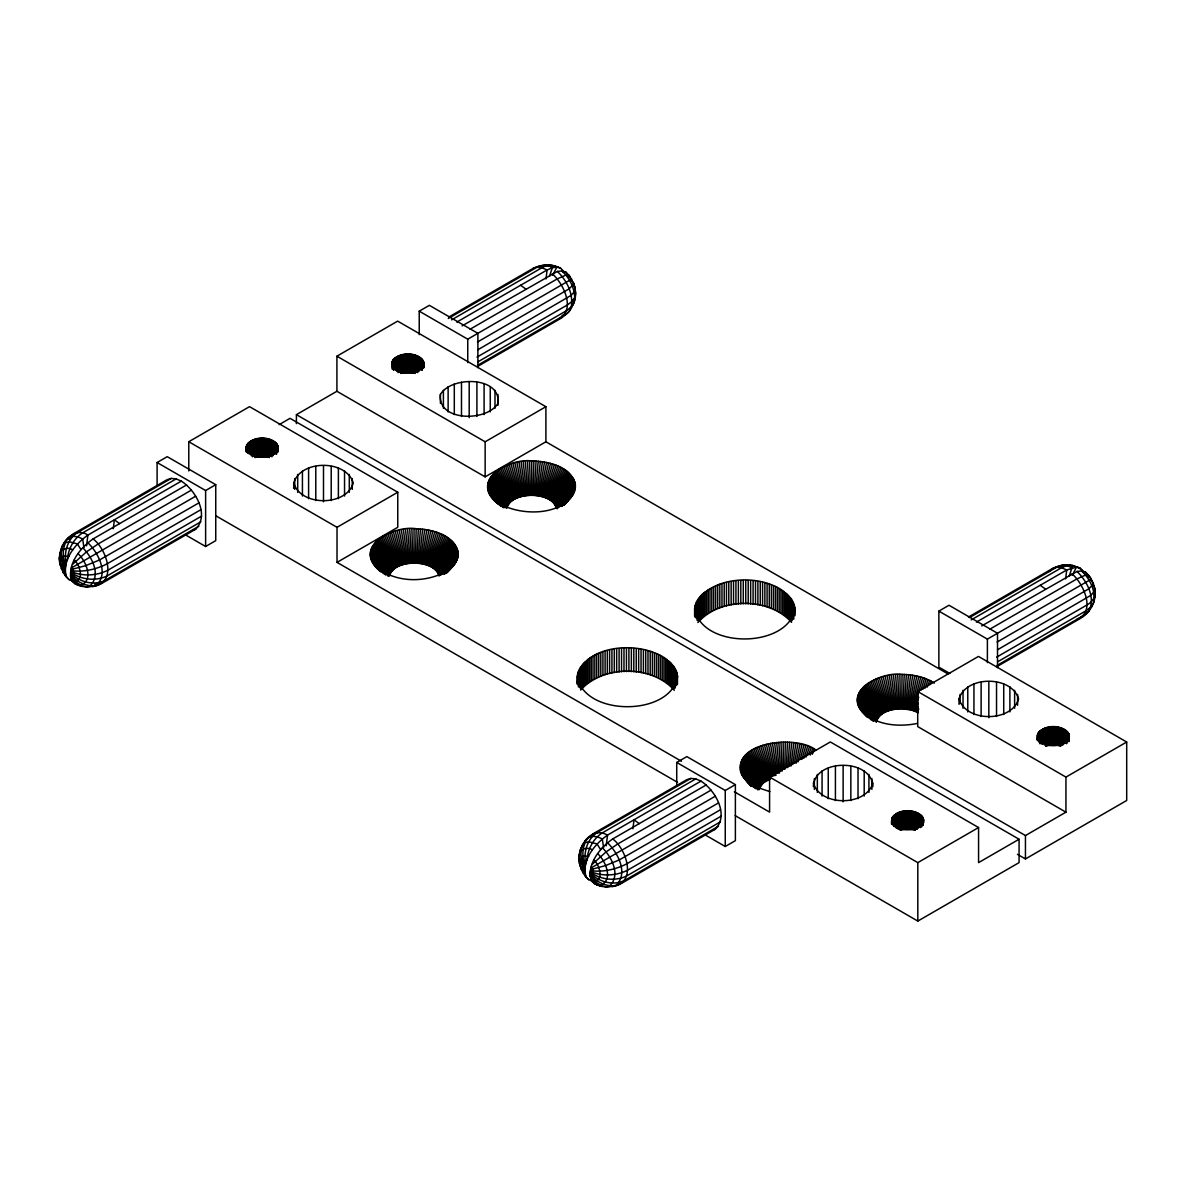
<?xml version="1.0" encoding="UTF-8"?>
<svg xmlns="http://www.w3.org/2000/svg" width="1186" height="1186" viewBox="0 0 1186 1186"><rect width="100%" height="100%" fill="white"/><g stroke="black" fill="none" stroke-linecap="round" stroke-linejoin="round"><path stroke-width="1.5" d="M531.758 460.954C548.08 461.295 570.303 465.965 575.358 483.962L556.427 508.379C553.551 498.164 540.949 495.511 531.669 495.318L531.758 460.954C509.417 457.722 468.781 480.538 497.483 503.442M423.906 363.287C420.719 376.318 394.982 376.318 391.84 363.242C395.872 349.603 425.922 350.937 423.906 367.393M577.271 676.331C583.734 716.759 670.624 716.774 677.577 676.628C668.934 636.526 575.358 637.519 577.271 683.521M918.364 712.667L911.233 709.954L901.701 708.754L902.042 674.404C880.19 671.083 838.606 693.084 866.669 716.3M748.144 782.775C716.581 744.808 794.664 732.311 815.983 750.16M72.909 580.814L69.159 579.702L66.505 576.974C61.346 560.518 75.326 543.929 87.883 535.094L181.354 481.131C195.66 490.322 209.729 514.739 195.646 529.223L102.174 583.186C92.819 587.9 79.388 588.982 71.738 580.784C66.609 564.373 80.485 547.591 93.116 538.904L186.587 484.941M592.54 880.827L588.79 879.715L586.136 876.973C580.977 860.532 594.957 843.928 607.514 835.107L701 781.129C715.291 790.336 729.375 814.752 715.291 829.222L621.805 883.199C612.465 887.914 599.034 888.981 591.369 880.798C586.24 864.386 600.131 847.59 612.747 838.917L706.233 784.954M784.821 769.284L785.295 742.154M416.182 528.734C431.941 529.416 453.008 534.263 457.974 551.505L439.057 576.011C436.24 566.226 424.277 563.469 415.337 563.083L416.182 528.734C393.47 524.82 350.76 547.724 380.335 571.341M532.899 495.333L533.908 460.983M447.092 572.497C452.578 567.041 459.694 560.103 457.974 551.505M902.931 708.783L904.206 674.449L902.042 674.404M786.333 767.52L787.46 742.228M492.679 498.224C512.411 518.089 572.126 518.816 575.358 483.962M891.59 819.748C894.318 833.046 920.069 833.106 923.642 820.297C920.084 806.243 889.292 807.651 891.59 824.314M416.553 563.128L418.347 528.823M534.13 495.392L536.072 461.087M904.147 708.857L906.356 674.567L904.206 674.449M787.786 767.609L789.609 742.362M694.611 608.878C703.639 570.11 787.682 570.095 794.931 610.004C785.903 648.772 701.86 648.786 694.611 608.878L694.611 616.068M417.769 563.217L420.481 528.956M535.346 495.481L538.207 461.235M905.363 708.946L908.491 674.745L906.356 674.567M789.416 765.948L791.729 742.555M67.261 560.593C67.913 549.711 73.339 538.829 82.649 532.87L176.136 478.907L181.354 481.131M586.907 860.591C587.559 849.725 592.97 838.843 602.295 832.883L695.767 778.905L701 781.129M418.984 563.335L422.616 529.178M536.546 495.6L540.342 461.458M906.564 709.08L910.611 674.967L908.491 674.745M1037.35 735.261C1039.396 748.87 1065.236 749.018 1069.327 736.536C1066.451 722.037 1034.815 723.416 1037.29 740.272L1037.572 734.356M60.278 554.159C60.412 545.412 66.787 538.429 73.591 533.685L167.063 479.707L171.258 478.418L176.136 478.907M86.578 545.812L87.883 535.094C79.936 529.341 71.353 534.041 65.749 540.416C61.272 548.036 57.165 556.99 60.619 565.93L65.289 569.147M113.278 528.734L114.375 519.809L119.608 523.619M546.005 278.903L547.102 269.978L552.32 267.754L556.842 267.117L560.593 268.214L563.246 270.957L561.986 270.423L563.424 272.617M606.209 845.826L607.514 835.107C590.05 824.907 574.232 850.51 580.25 865.928L584.92 869.16M632.924 828.747L634.006 819.808L639.239 823.633M1065.636 578.916L1066.733 569.977L1076.473 567.116L1080.224 568.227L1082.877 570.97C1074.679 563.246 1062.063 563.528 1052.442 568.568L968.473 617.046M997.055 666.547L1081.024 618.069C1091.624 611.546 1098.014 597.966 1093.996 585.825M790.914 766.126L793.849 742.807M420.185 563.483L424.721 529.445M537.747 495.763L542.447 461.739M907.764 709.258L912.701 675.264L910.611 674.967M792.663 764.555L795.939 743.118M421.371 563.676L426.812 529.771M538.918 495.956L544.522 462.08M246.258 446.499C247.83 460.301 273.744 460.524 278.176 448.278C275.789 433.394 243.249 434.862 246.258 451.985M908.936 709.45L914.777 675.62L912.701 675.264M585.232 874.215L584.965 875.742L588.79 879.715M794.472 763.043L798 743.489M65.601 574.217L65.334 575.729L69.159 579.702M422.527 563.884L428.858 530.157M540.09 496.178L546.568 462.466M910.092 709.688L916.808 676.035L914.777 675.62M415.337 563.083C405.716 563.024 392.433 565.514 389.349 576.129L370.417 551.712M795.999 763.369L800.031 743.918M423.669 564.136L430.874 530.602M541.231 496.43L548.569 462.925M531.669 495.318C522.374 495.466 509.758 498.061 506.733 508.26L487.817 483.755M911.233 709.954L918.809 676.509L916.808 676.035M59.952 555.582L59.3 558.428L60.619 565.93M293.713 483.013C300.695 459.456 346.297 459.456 353.28 483.013C346.297 506.57 300.695 506.57 293.713 483.013L293.713 488.41M440.421 394.449C437.1 421.653 487.09 421.979 497.972 403.344C501.293 376.14 451.303 375.814 440.421 394.449L440.421 403.433M813.344 786.615C814.248 758.195 872.007 758.195 872.911 786.615M872.911 783.027C865.928 806.584 820.327 806.584 813.344 783.027M959.044 698.91C966.027 675.338 1011.643 675.338 1018.611 698.91C1011.643 722.467 966.027 722.467 959.044 698.91L959.044 704.306M797.896 761.975L802.018 744.393M424.796 564.432L432.86 531.091M901.701 708.754C892.332 708.843 879.715 711.363 876.469 721.503L857.567 696.864M542.343 496.726L550.541 463.43M912.345 710.251L920.781 677.028L918.809 676.509M800.313 758.907L803.96 744.941M425.893 564.744L434.788 531.654M770.707 778.698L762.909 783.131L759.159 789.061L740.301 764.258M543.44 497.053L552.468 464.008M913.428 710.577L922.678 677.606L920.781 677.028M801.869 759.381L805.857 745.534M426.96 565.085L436.67 532.262M544.493 497.394L554.351 464.615M914.48 710.948L918.72 697.175M920.84 690.282L924.546 678.244L922.678 677.606M803.915 758.195L807.71 746.187M427.998 565.455L438.494 532.929M545.53 497.779L556.16 465.297M549.518 276.19L552.32 267.754C546.168 263.544 538.948 265.545 532.81 268.555L448.827 317.033M1069.164 576.203L1071.966 567.753L1066.911 565.603L1062.196 565.144L1052.442 568.568L1049.225 571.548M915.503 711.333L918.364 702.809M922.93 689.155L926.355 678.926L924.546 678.244M806.006 757.083L809.489 746.884M429.006 565.87L440.273 533.641M546.524 498.194L557.924 466.009M916.496 711.748L918.32 706.678M925.036 688.102L928.089 679.667L926.355 678.926M808.733 754.37L811.224 747.625M429.969 566.3L441.978 534.397M547.487 498.624L559.614 466.78M917.445 712.193L918.75 708.857M927.17 687.124L929.765 680.453L928.089 679.667M810.246 755.097L812.884 748.425M430.903 566.76L443.623 535.212M548.421 499.084L561.245 467.61M930.002 684.574L931.381 681.283L929.765 680.453M812.38 754.207L814.471 749.27M431.793 567.249L445.195 536.072M549.296 499.588L562.801 468.47M69.04 539.63L70.374 536.665L73.547 534.827M583.438 844.743L585.38 840.429L593.222 833.684L686.709 779.721L690.889 778.431L695.767 778.905M432.653 567.753L446.677 536.962M550.141 500.092L564.284 469.374M433.453 568.287L448.1 537.91M550.941 500.625L565.692 470.323M552.72 275.211L556.842 267.117C549.177 262.729 540.386 265.649 532.81 268.555M434.209 568.85L449.435 538.889M1072.352 575.21L1076.473 567.116L1072.307 565.351L1066.911 565.603L1061.5 567.753L971.186 619.893M551.698 501.189L567.012 471.302M434.921 569.428L450.695 539.897M552.394 501.767L568.242 472.325M435.588 570.021L451.851 540.949M553.047 502.375L569.399 473.392M436.196 570.629L452.919 542.032M553.64 502.983L570.451 474.474M436.745 571.267L453.897 543.144M554.188 503.62L571.415 475.586M437.249 571.904L454.787 544.285M554.677 504.272L572.275 476.728M582.459 846.255L580.503 849.28L578.931 858.442L580.25 865.928M462.036 325.913L557.376 271.431L562.075 270.927L565.826 272.039L569.651 276.012L573.757 283.958L569.236 288.776L477.454 342.057M981.682 625.926L1077.021 571.444L1081.706 570.94L1085.457 572.037L1089.282 576.025L1093.403 583.957L1088.867 588.79L997.1 642.071M1085.768 614.215L1087.488 611.561M437.693 572.571L455.572 545.441M555.122 504.94L573.046 477.899M438.079 573.238L456.254 546.627M555.493 505.607L573.713 479.085M438.42 573.92L456.847 547.828M697.857 622.531C720.539 597.032 768.587 597.062 791.492 622.25L791.492 598.871M555.819 506.289L574.291 480.286M674.33 690.296C651.648 664.797 603.6 664.812 580.695 690.015L580.695 666.621M438.687 574.617L457.322 549.044M556.086 506.985L574.75 481.501M438.909 575.314L457.707 550.274M556.293 507.682L575.106 482.732M440.273 575.299L458.137 552.75M557.628 507.682L575.521 485.207M557.153 508.75L559.332 506.051M441.429 574.661L458.211 553.995M558.784 507.045L575.551 486.453M442.511 574.098L458.167 555.241M559.851 506.481L575.492 487.698M443.816 573.253L458.018 556.486M561.141 505.636L575.329 488.943M443.638 574.083L457.752 557.716M560.948 506.481L575.062 490.189M444.557 573.579L457.396 558.947M561.704 506.14L574.676 491.404M444.572 573.757L453.096 565.974M444.617 574.009L456.936 560.163M561.912 506.407L574.187 492.62M563.009 505.28L565.455 502.538M445.877 572.868L448.338 570.125M446.648 572.171L456.373 561.363M563.913 504.569L573.609 493.821M564.447 504.154L566.789 501.559M448.53 570.451L455.691 562.549M565.766 502.864L572.927 495.007M446.722 572.69L454.935 563.721M564.403 504.524L568.035 500.551M563.958 505.103L572.141 496.163M446.677 572.882L454.06 564.862M563.899 505.295L571.252 497.305M72.494 564.403L86.534 551.816L97.993 544.063L191.465 490.085M592.125 864.416L606.165 851.83L617.624 844.061L711.096 790.098M569.577 308.909C575.996 303.542 576.604 293.416 574.365 285.826L575.684 293.313L574.113 302.474L569.236 311.325L566.137 314.201L561.393 318.07L477.409 366.548M1089.208 608.922L1091.995 606.342M77.772 532.381C67.365 538.963 63.659 552.602 66.075 564.195M597.418 832.394C587.011 838.962 583.29 852.615 585.706 864.194M446.929 571.074C425.7 583.156 395.916 582.993 376.585 567.249M188.782 441.726L249.534 406.65L397.77 492.234L397.77 527.31L337.017 562.372L337.017 527.31L188.782 441.726L188.782 470.946M545.901 441.785L485.148 476.861L336.913 391.276L336.913 356.2L397.666 321.124L545.901 406.709L545.901 441.785L948.029 673.944M157.101 485.978L157.101 462.525L167.226 456.669L215.748 484.689L215.748 540.638L205.623 546.494L185.268 534.738M419.236 334.645L419.236 311.177L429.362 305.336L477.884 333.34L477.884 367.645M76.719 533.003L171.258 478.418M448.264 318.485L536.991 267.265L541.869 267.754L547.102 269.978L456.803 322.103M451.555 319.879L541.869 267.754C547.754 264.167 554.766 265.071 560.593 268.214M279.14 424.632L290.036 418.332L1019.07 839.243L1019.07 862.622L917.816 921.077L735.157 815.627M296.411 423.654L296.411 414.655L336.913 391.276M470.056 329.248L557.198 278.932L565.959 275.019L568.539 274.9L569.369 277.539L565.826 272.039M59.789 562.979L63.229 572.66L65.171 571.548M71.308 568.005L195.646 496.208M157.101 462.525L205.623 490.53L215.748 484.689M467.758 362.664L467.758 339.196L571.741 279.081M198.863 502.908L99.565 559.94L85.97 565.574L70.982 569.591M200.879 509.698L107.407 563.661C96.288 569.458 83.302 572.378 70.804 570.629M477.899 349.766L571.178 295.344L574.113 292.008L575.195 288.761L573.357 282.416M201.576 516.132L108.089 570.095C96.674 575.966 82.471 576.529 70.686 571.43M476.994 357.119L567.308 304.98L571.845 301.555L574.706 297.582C574.291 287.457 569.354 277.85 562.075 270.927M200.879 521.781L107.407 575.744C95.799 581.703 81.004 579.687 70.597 572.186M477.899 361.849L566.611 310.628L571.178 307.011C573.668 293.757 566.775 280.415 557.376 271.431M198.863 526.243L105.391 580.206C93.872 586.21 79.21 581.97 70.523 572.957M477.454 365.392L564.595 315.091C571.593 311.533 572.645 303.809 575.195 297.301L574.632 293.668M337.017 527.31L397.77 492.234M336.913 356.2L485.148 441.785L545.901 406.709M676.732 785.947L676.732 762.45L686.857 756.609L735.379 784.628L735.379 840.652L725.254 846.493L704.914 834.751M949.823 673.47L938.867 667.14L938.867 611.116L948.993 605.26L997.515 633.28L997.515 667.614M590.02 836.664L593.178 834.84M596.35 833.002L690.889 778.431M969.481 617.58L1056.622 567.279L1061.5 567.753L1066.733 569.977L976.449 622.101M989.702 629.247L1076.844 578.946L1085.59 575.032L1088.17 574.899L1089.015 577.538L1085.457 572.037M1088.17 574.899L1091.387 579.094L987.389 639.121L938.867 611.116M582.875 872.674L580.843 867.796L586.077 876.854L582.875 872.674L584.817 871.547M590.939 868.019L715.291 796.221M676.732 762.45L725.254 790.469L735.379 784.628M718.494 802.907L619.196 859.954L605.601 865.587L590.628 869.605M734.327 791.759L769.581 812.113L769.581 777.038L830.333 741.962L978.569 827.546L978.569 862.622L1019.07 839.243M917.712 691.512L1065.947 777.097L1065.947 812.173L917.712 726.588L917.712 691.512L978.465 656.436L1126.7 742.021L1126.7 800.476L1025.445 858.946L1017.44 854.32M720.525 809.712L627.038 863.675C615.919 869.471 602.933 872.392 590.435 870.628M997.53 649.78L1090.823 595.357L1093.744 592.022L1094.826 588.76L1092.988 582.43M721.207 816.146L627.735 870.109C616.305 875.98 602.103 876.543 590.317 871.443M996.64 657.133L1086.939 604.993C1092.469 601.939 1097.213 595.476 1094.337 589.042M720.525 821.779L627.038 875.757C615.43 881.717 600.65 879.701 590.228 872.184M997.53 661.862L1086.257 610.627L1090.823 607.024L1093.744 602.473C1095.938 590.776 1089.978 578.931 1081.706 570.94M718.494 826.242L625.022 880.22C613.503 886.224 598.841 881.984 590.154 872.97M997.1 665.405L1084.241 615.089L1088.867 611.339C1095.745 597.551 1087.117 581.214 1077.021 571.444M769.581 777.038L917.816 862.622L978.569 827.546M1065.947 777.097L1126.7 742.021M296.411 414.655L1025.445 835.552L1065.947 812.173M92.419 586.61C117.785 583.186 107.333 549.859 93.116 538.904M612.05 886.624C637.416 883.199 626.979 849.873 612.747 838.917M562.09 315.446L566.137 314.201M558.591 318.93C576.248 309.991 563.572 283.662 552.32 273.788M192.858 530.083L195.646 529.223M1076.844 619.359C1096.457 611.976 1083.574 583.616 1071.966 573.802M712.49 830.096L715.291 829.222M917.386 723.43C898.677 727.226 876.306 725.447 862.118 711.363M540.09 266.301L544.819 266.035M1059.735 566.3L1062.878 566.137M65.23 570.11L61.628 569.324L61.212 567.798L66.446 576.856L63.229 572.66M584.861 870.109L581.259 869.323L579.42 862.993M554.247 266.642L557.687 266.983M66.327 563.024C61.539 563.187 63.036 570.066 65.156 572.571M70.389 576.381C75.178 576.218 73.695 569.354 71.56 566.834M94.732 584.164L97.993 584.476M585.958 863.037C581.17 863.2 582.667 870.064 584.802 872.585M590.035 876.395C594.823 876.232 593.326 869.353 591.191 866.847M769.833 791.611L754.948 786.659L745.49 779.914L751.42 786.348M74.392 583.527L82.308 586.403M594.023 883.54L601.939 886.416M549.904 265.353L552.795 266.213M1069.535 565.366L1072.426 566.226M1077.318 566.997L1080.224 568.227M72.806 549.844C68.136 546.702 60.96 548.525 59.789 554.44L60.278 562.698L65.363 568.361M69.025 556.293L63.229 556.16L60.619 559.881L65.452 567.62M71.738 580.784L77.298 584.757L86.534 586.818L96.451 585.365C109.082 573.268 98.23 552.587 87.705 542.595M592.437 849.858C587.767 846.715 580.606 848.524 579.42 854.454L579.91 862.711L584.995 868.374M588.656 856.307L582.875 856.173L580.25 859.894L585.083 867.633M591.369 880.798L596.929 884.771L606.165 886.832L616.097 885.379C628.728 873.267 617.876 852.586 607.336 842.609M931.381 681.283L934.375 683.077M419.236 311.177L467.758 339.196M337.017 562.372L681.461 761.249M216.03 515.91L677.473 782.315M1040.241 585.276L1045.474 589.086M520.61 285.263L525.843 289.073M602.28 847.723C611.561 856.663 621.004 875.031 609.797 885.72C601.999 884.623 594.675 880.353 590.094 873.934M597.67 853.668C605.527 860.636 613.918 880.19 600.368 885.112L595.075 881.569L590.05 875.372M593.889 860.117C599.953 864.831 604.489 882.325 592.629 881.331L590.465 878.04M82.649 547.724C91.93 556.649 101.373 575.017 90.151 585.706C82.368 584.624 75.029 580.339 70.463 573.92M78.024 553.654C85.881 560.622 94.287 580.176 80.737 585.098L75.43 581.555L70.404 575.358M74.258 560.103C80.322 564.818 84.858 582.311 72.998 581.318L70.834 578.027M374.524 565.055L380.662 571.711M864.268 713.527L867.959 717.56M861.169 710.251L867.366 716.981M491.73 497.112L497.868 503.798M743.578 777.675L751.049 785.814M746.587 780.981L751.553 786.392M860.339 709.095L867.411 716.848M490.856 495.97L497.898 503.665M373.649 563.913L380.662 571.578M377.741 568.302L380.172 570.955M742.762 776.519L751.375 785.977M865.483 714.565L867.855 717.174M490.085 494.799L499.662 505.28M372.864 562.757L380.009 570.614M859.598 707.923L868.004 717.204M742.051 775.347L751.702 786.022M749.048 783.027L751.375 785.592M372.182 561.571L380.662 570.985M489.418 493.613L497.927 503.057M858.96 706.737L868.715 717.604M497.453 502.375L501.129 506.496M741.443 774.147L751.227 785.102M488.854 492.412L501.159 506.259M371.589 560.37L382.648 572.779M858.412 705.522L871.147 719.902M740.924 772.931L753.703 787.415M498.846 503.324L501.204 505.992M371.114 559.169L384.086 573.905M488.395 491.197L501.218 505.829M857.982 704.306L870.85 719.042M740.524 771.715L753.421 786.555M370.729 557.939L383.656 572.868M488.024 489.966L503.324 507.697M857.641 703.076L872.97 720.925M383.241 572.141L385.48 574.736M740.227 770.485L755.571 788.453M753.362 785.814L755.764 788.631M370.462 556.694L385.821 574.78M871.161 718.301L873.519 721.103M487.772 488.736L503.16 506.896M857.419 701.83L871.636 718.716M740.02 769.24L754.252 786.229M370.284 555.448L385.924 574.232M487.624 487.49L504.391 507.682M857.3 700.585L874.067 720.925M739.931 767.994L757.824 789.817M370.225 554.203L388.118 576.174M487.579 486.245L504.361 506.911M857.285 699.34L874.067 720.154M739.945 766.749L757.839 789.075M370.269 552.958L388.148 575.432M487.639 485L505.518 507.549M857.374 698.094L876.35 722.215M740.064 765.504L759.025 789.772M370.669 550.482L389.497 575.432M488.083 482.509L506.882 507.549M857.878 695.619L876.632 720.806M740.627 763.028L759.337 788.364M371.04 549.251L389.705 574.736M488.469 481.294L507.104 506.852M858.279 694.403L876.869 720.11M741.057 761.812L759.589 787.667M371.5 548.036L389.972 574.039M488.943 480.078L507.371 506.17M858.797 693.187L877.151 719.428M741.606 760.597L759.9 786.985M372.063 546.835L390.283 573.357M568.539 274.9L573.757 283.958M489.521 478.877L507.697 505.488M859.405 691.987L877.507 718.746M742.243 759.411L760.256 786.318M372.73 545.649L390.668 572.69M490.218 477.691L508.097 504.821M1081.617 570.436L1083.055 572.63M860.117 690.815L877.907 718.079M742.985 758.239L760.686 785.651M585.217 866.803C580.932 860.665 579.687 852.497 582.252 845.425L588.478 837.553L592.526 836.308L597.24 836.767L602.295 838.917L603.6 847.723M373.501 544.478L391.098 572.023M65.571 566.789C61.287 560.652 60.056 552.483 62.621 545.412L68.847 537.54L72.895 536.294L77.594 536.769L82.649 538.904L83.954 547.724M491.004 476.535L508.542 504.154M860.932 689.659L878.366 717.426M743.83 757.098L761.16 784.999M600.546 849.517L597.047 843.913L588.656 841.719L585.039 842.846C582.089 850.125 582.118 858.62 585.395 865.78M80.9 549.518L77.416 543.9L69.025 541.705L65.408 542.832C62.443 550.126 62.487 558.606 65.764 565.781M374.376 543.336L391.602 571.37M491.879 475.393L509.046 503.516M861.837 688.532L878.885 716.789M744.764 755.971L761.694 784.361M375.339 542.224L392.136 570.748M492.857 474.281L509.595 502.879M862.845 687.42L879.449 716.151M745.786 754.874L762.272 783.738M376.392 541.142L392.744 570.125M493.939 473.199L510.202 502.271M863.942 686.353L880.071 715.543M746.913 753.807L762.909 783.131M377.533 540.075L393.396 569.532M495.096 472.147L510.87 501.663M865.128 685.315L880.753 714.95M748.129 752.784L763.591 782.552M378.779 539.067L394.093 568.939M496.356 471.139L511.581 501.1M866.403 684.307L881.48 714.387M749.419 751.776L764.333 781.974M380.098 538.073L394.849 568.39M497.69 470.16L512.337 500.536M1091.135 579.228L1093.403 583.957M867.767 683.344L882.251 713.839M750.812 750.827L765.118 781.441M381.492 537.125L395.635 567.842M499.098 469.211L513.138 500.003M869.205 682.41L883.066 713.305M752.265 749.908L765.948 780.922M382.974 536.22L396.48 567.338M500.596 468.307L513.983 499.499M870.717 681.52L883.926 712.801M753.807 749.033L766.823 780.418M384.531 535.36L397.369 566.849M502.167 467.462L514.872 499.01M872.303 680.675L884.83 712.326M755.408 748.203L767.727 779.943M386.162 534.545L398.288 566.374M503.813 466.647L515.806 498.55M873.963 679.875L885.764 711.867M757.098 747.417L768.691 779.498M387.866 533.774L399.252 565.944M505.518 465.89L516.785 498.12M875.683 679.133L886.743 711.452M758.832 746.676L769.684 779.083M389.616 533.048L400.26 565.529M507.282 465.164L517.778 497.705M877.477 678.436L887.765 711.051M760.641 745.994L770.174 776.978M391.439 532.381L401.283 565.144M509.12 464.512L518.816 497.334M879.315 677.784L888.803 710.681M762.494 745.357L771.271 776.593M393.307 531.758L402.35 564.803M511.003 463.904L519.898 496.993M881.213 677.191L889.885 710.34M764.407 744.778L772.397 776.252M395.235 531.195L403.448 564.477M512.93 463.341L520.995 496.667M883.17 676.643L890.997 710.029M766.364 744.259L773.554 775.94M397.206 530.676L404.559 564.195M514.902 462.836L522.107 496.385M885.156 676.153L892.124 709.762M768.365 743.785L774.74 775.674M399.222 530.231L405.701 563.928M516.933 462.407L523.263 496.133M887.187 675.738L893.266 709.51M770.411 743.37L775.94 775.422M401.268 529.831L406.872 563.706M518.979 462.006L524.42 495.911M889.248 675.368L894.437 709.302M1093.996 591.873L1094.826 597.314M772.471 743.014L776.904 773.435M403.344 529.49L408.043 563.513M521.069 461.68L525.606 495.733M891.338 675.056L895.623 709.124M774.577 742.732L778.194 773.242M405.449 529.208L409.244 563.35M523.174 461.413L526.806 495.585M893.443 674.804L896.824 708.991M776.697 742.495L779.484 773.109M407.569 529L410.445 563.231M525.294 461.206L528.007 495.466M895.578 674.612L898.039 708.872M778.831 742.317L780.684 771.197M409.719 528.837L411.661 563.142M527.444 461.058L529.223 495.377M897.728 674.478L899.255 708.798M780.981 742.199L782.048 771.122M411.868 528.734L412.891 563.083M529.593 460.983L530.453 495.333M899.877 674.404L900.485 708.768M783.145 742.154L783.397 769.284M414.033 528.704L414.107 563.068M1069.164 734.727L1069.06 741.546M1068.853 733.837L1068.853 741.146M1068.63 733.408L1068.63 740.716M1068.393 732.978L1068.393 740.272M1068.097 732.548L1068.097 739.856M1067.785 732.133L1067.785 741.265M1067.415 731.732L1067.415 742.688M1067.029 731.332L1067.029 742.288M1066.599 730.947L1066.599 743.741M1066.155 730.576L1066.155 743.37M1065.665 730.22L1065.665 743.014M1065.147 729.879L1065.147 742.673M1064.598 729.553L1064.598 742.347M1064.035 729.242L1064.035 743.859M1063.427 728.945L1063.427 743.563M1062.804 728.664L1062.804 745.105M1062.167 728.412L1062.167 744.852M1061.5 728.16L1061.5 744.6M1060.803 727.937L1060.803 746.216M1060.106 727.744L1060.106 746.009M1059.38 727.552L1059.38 745.831M1058.653 727.403L1058.653 745.668M1057.897 727.255L1057.897 745.52M1057.141 727.137L1057.141 745.401M1056.37 727.033L1056.37 745.312M1055.599 726.959L1055.599 745.238M1054.814 726.914L1054.814 745.179M1054.028 726.885L1054.028 745.149M1053.242 726.87L1053.242 745.134M1052.456 726.885L1052.456 745.149M1051.671 726.914L1051.671 745.193M1050.885 726.974L1050.885 745.238M1050.114 727.062L1050.114 745.327M1049.343 727.151L1049.343 745.431M1048.587 727.285L1048.587 745.549M1047.846 727.418L1047.846 745.697M1047.105 727.596L1047.105 745.861M1046.393 727.774L1046.393 746.038M1045.681 727.982L1045.681 746.246M1044.999 728.204L1044.999 744.645M1044.347 728.456L1044.347 744.897M1043.695 728.723L1043.695 743.325M1043.087 729.005L1043.087 743.607M1042.494 729.301L1042.494 743.918M1041.916 729.612L1041.916 744.23M1041.382 729.939L1041.382 742.732M1040.863 730.294L1040.863 743.073M1040.389 730.65L1040.389 743.429M1039.929 731.021L1039.929 743.815M1039.514 731.406L1039.514 742.362M1039.129 731.806L1039.129 740.939M1038.788 732.207L1038.788 741.339M1038.462 732.622L1038.462 741.754M1038.18 733.052L1038.18 740.36M1037.943 733.482L1037.943 738.967M1037.735 733.926L1037.735 739.397M1025.445 835.552L1025.445 858.946M1017.603 694.447L1017.603 705.24M1014.623 690.311L1014.623 708.294M1009.894 686.738L1009.894 711.926M1003.727 684.011L1003.727 714.595M996.537 682.291L996.537 716.463M988.827 681.713L988.827 717.678M987.389 639.121L987.389 662.618M981.118 682.291L981.118 716.463M973.943 684.011L973.943 714.595M967.776 686.738L967.776 711.926M963.032 690.311L963.032 708.294M960.067 694.447L960.067 703.446M923.568 819.378L923.568 823.04M923.345 818.488L923.479 822.58M923.182 818.043L923.182 825.352M922.975 817.599L922.975 824.907M922.738 817.169L922.738 824.478M922.456 816.739L922.456 824.048M922.13 816.324L922.13 825.456M921.789 815.924L921.789 826.879M921.403 815.523L921.403 826.494M920.988 815.138L920.988 826.108M920.529 814.767L920.529 827.561M920.054 814.411L920.054 827.191M919.535 814.07L919.535 826.85M919.002 813.729L919.002 826.523M918.424 813.418L918.424 828.036M917.831 813.122L917.831 827.739M917.816 862.622L917.816 921.077M917.223 812.84L917.223 829.281M916.57 812.573L916.57 829.014M915.918 812.336L915.918 828.777M915.236 812.099L915.236 830.378M914.525 811.891L914.525 830.17M913.813 811.713L913.813 829.978M913.072 811.55L913.072 829.815M912.33 811.402L912.33 829.666M911.574 811.283L911.574 829.548M910.804 811.18L910.804 829.444M910.033 811.091L910.033 829.37M909.247 811.046L909.247 829.31M908.461 811.002L908.461 829.266M907.675 810.987L907.675 829.266M906.89 811.002L906.89 829.266M906.104 811.031L906.104 829.296M905.318 811.091L905.318 829.355M904.547 811.165L904.547 829.429M903.776 811.254L903.776 829.533M903.02 811.372L903.02 829.651M902.279 811.52L902.279 829.785M901.538 811.684L901.538 829.948M900.811 811.861L900.811 830.126M900.115 812.069L900.115 830.333M899.418 812.291L899.418 828.732M898.751 812.529L898.751 828.97M898.113 812.795L898.113 829.236M897.491 813.062L897.491 827.68M896.883 813.359L896.883 827.976M896.319 813.67L896.319 828.288M895.771 813.996L895.771 826.79M895.252 814.337L895.252 827.131M894.763 814.708L894.763 825.664M894.318 815.078L894.318 826.034M893.888 815.449L893.888 826.42M893.503 815.849L893.503 824.982M893.147 816.25L893.147 825.382M892.821 816.665L892.821 823.973M892.524 817.095L892.524 824.403M892.287 817.525L892.287 823.01M892.065 817.955L891.887 823.885M891.753 818.844L891.753 824.329M871.903 778.579L871.903 789.372M868.923 774.428L868.923 792.411M864.194 770.87L864.194 796.043M858.027 768.128L858.027 798.712M850.836 766.408L850.836 800.594M843.127 765.83L843.127 801.81M835.418 766.408L835.418 800.594M828.243 768.128L828.243 798.712M822.061 770.87L822.061 796.043M817.332 774.428L817.332 792.411M814.352 778.579L814.352 789.372M794.783 607.158L794.917 615.771M794.531 605.75L794.531 614.733M794.16 604.341L794.16 615.134M793.671 602.948L793.775 619.24M793.063 601.569L793.063 617.758M792.337 600.205L792.337 619.996M790.528 597.566L790.528 620.945M789.476 596.276L789.476 619.67M788.305 595.031L788.305 618.41M787.015 593.815L787.015 617.194M785.636 592.629L785.636 616.023M784.168 591.503L784.168 614.882M782.597 590.406L782.597 613.785M780.922 589.353L780.922 612.732M779.172 588.36L779.172 611.739M777.349 587.411L777.349 610.79M775.436 586.507L775.436 609.886M773.45 585.662L773.45 609.055M771.389 584.891L771.389 608.27M769.269 584.164L769.269 607.543M767.09 583.497L767.09 606.876M764.866 582.889L764.866 606.283M762.583 582.356L762.583 605.735M760.256 581.881L760.256 605.275M757.898 581.481L757.898 604.86M755.512 581.14L755.512 604.519M753.095 580.873L753.095 604.252M750.649 580.666L750.649 604.059M748.203 580.532L748.203 603.926M745.742 580.473L745.742 603.852M743.281 580.488L743.281 603.867M740.82 580.562L740.82 603.941M738.374 580.71L738.374 604.089M735.928 580.918L735.928 604.311M733.526 581.214L733.526 604.593M731.139 581.555L731.139 604.949M728.782 581.985L728.782 605.364M726.469 582.459L726.469 605.853M725.254 790.469L725.254 846.493M724.201 583.023L724.201 606.402M721.977 583.631L721.977 607.01M719.813 584.313L719.813 607.692M717.708 585.039L717.708 608.433M715.662 585.84L715.662 609.219M713.69 586.699L713.69 610.078M711.793 587.604L711.793 610.983M709.984 588.567L709.984 611.946M708.25 589.575L708.25 612.954M706.604 590.628L706.604 614.022M705.047 591.74L705.047 615.119M703.595 592.881L703.595 616.26M702.245 594.067L702.245 617.446M700.985 595.298L700.985 618.677M699.829 596.543L699.829 619.937M698.791 597.833L698.791 621.227M697.857 599.152L697.857 620.738M697.042 600.501L697.042 620.278M696.345 601.851L696.345 618.039M695.752 603.244L695.752 617.624M695.293 604.638L695.293 615.43M695.011 613.132L695.011 616.735M694.937 606.046L694.937 616.839M677.473 675.205L677.473 684.203M677.25 673.796L677.25 684.589M676.895 672.388L676.895 683.18M676.435 670.994L676.435 685.375M675.842 669.616L675.842 685.804M675.145 668.252L675.145 688.028M674.33 666.903L674.33 688.488M673.396 665.583L673.396 688.977M672.358 664.308L672.358 687.687M671.202 663.048L671.202 686.427M669.942 661.818L669.942 685.212M668.593 660.632L668.593 684.011M667.125 659.49L667.125 682.869M665.583 658.378L665.583 681.772M663.938 657.326L663.938 680.705M662.203 656.318L662.203 679.697M660.394 655.354L660.394 678.733M658.497 654.45L658.497 677.829M656.525 653.59L656.525 676.984M654.479 652.804L654.479 676.183M652.374 652.063L652.374 675.442M650.21 651.381L650.21 674.775M647.986 650.773L647.986 674.152M645.718 650.225L645.718 673.604M643.405 649.735L643.405 673.114M641.048 649.305L641.048 672.699M638.661 648.964L638.661 672.343M636.245 648.683L636.245 672.062M633.813 648.46L633.813 671.839M631.367 648.312L631.367 671.691M628.906 648.238L628.906 671.617M626.445 648.223L626.445 671.617M623.984 648.297L623.984 671.676M621.538 648.416L621.538 671.81M619.092 648.623L619.092 672.002M616.676 648.89L616.676 672.284M614.289 649.231L614.289 672.61M611.932 649.631L611.932 673.025M609.604 650.106L609.604 673.5M607.321 650.654L607.321 674.033M605.097 651.247L605.097 674.626M602.918 651.915L602.918 675.294M600.798 652.641L600.798 676.02M598.737 653.427L598.737 676.806M596.751 654.257L596.751 677.651M594.838 655.161L594.838 678.54M593.015 656.11L593.015 679.489M591.251 657.103L591.251 680.497M589.59 658.156L589.59 681.535M588.019 659.253L588.019 682.632M586.551 660.394L586.551 683.773M585.172 661.566L585.172 684.945M583.883 662.781L583.883 686.16M582.711 664.027L582.711 687.42M581.659 665.316L581.659 688.695M579.85 667.955L579.85 687.747M579.124 669.319L579.124 685.508M578.516 670.698L578.397 686.99M578.027 672.091L578.027 682.884M577.656 673.5L577.656 684.292M577.404 674.908L577.36 684.574M497.972 394.449L497.972 405.241M494.992 390.298L494.992 408.28M490.263 386.74L490.263 411.913M485.148 441.785L485.148 476.861M484.096 383.997L484.096 414.581M476.905 382.277L476.905 416.464M469.196 381.699L469.196 417.68M461.487 382.277L461.487 416.464M454.297 383.997L454.297 414.581M448.13 386.74L448.13 411.913M443.401 390.298L443.401 408.28M423.684 361.923L423.802 367.853M423.535 361.478L423.535 366.963M423.343 361.033L423.343 366.518M423.12 360.603L423.12 367.912M422.853 360.173L422.853 367.482M422.557 359.758L422.557 368.89M422.216 359.343L422.216 370.299M421.845 358.943L421.845 369.899M421.445 358.557L421.445 369.513M421 358.172L421 369.142M420.541 357.801L420.541 368.772M420.037 357.46L420.037 370.24M419.518 357.119L419.518 369.913M418.954 356.793L418.954 371.411M418.376 356.497L418.376 371.099M417.769 356.2L417.769 372.641M417.131 355.933L417.131 372.374M416.479 355.681L416.479 372.122M415.812 355.444L415.812 371.885M415.115 355.222L415.115 373.501M414.403 355.029L414.403 373.308M413.677 354.866L413.677 373.13M412.936 354.703L412.936 372.967M412.179 354.57L412.179 372.834M411.423 354.466L411.423 372.73M410.652 354.377L410.652 372.641M409.867 354.303L409.867 372.567M409.081 354.258L409.081 372.523M408.295 354.229L408.295 372.508M407.51 354.229L407.51 372.508M406.724 354.258L406.724 372.523M405.938 354.303L405.938 372.567M405.167 354.362L405.167 372.626M404.396 354.451L404.396 372.715M403.625 354.57L403.625 372.834M402.869 354.688L402.869 372.967M402.128 354.851L402.128 373.116M401.402 355.014L401.402 373.293M400.69 355.207L400.69 373.486M399.993 355.429L399.993 371.87M399.326 355.652L399.326 372.107M398.674 355.904L398.674 372.36M398.036 356.185L398.036 372.626M397.429 356.467L397.429 371.085M396.836 356.778L396.836 371.381M396.287 357.09L396.287 369.884M395.753 357.431L395.753 370.225M395.249 357.787L395.249 368.742M394.79 358.142L394.79 369.113M394.345 358.528L394.345 369.483M393.945 358.913L393.945 369.869M393.559 359.314L393.559 370.269M393.233 359.729L393.233 368.861M392.922 360.144L392.922 367.452M392.655 360.574L392.655 367.882M392.433 361.004L392.433 368.312M392.24 361.448L392.225 369.157M352.257 478.566L352.257 489.358M349.292 474.415L349.292 492.398M344.548 470.857L344.548 496.045M338.381 468.129L338.381 498.698M331.205 466.409L331.205 500.581M323.496 465.816L323.496 501.797M315.787 466.409L315.787 500.581M308.597 468.129L308.597 498.698M302.43 470.857L302.43 496.045M297.701 474.415L297.701 492.398M294.721 478.566L294.721 489.358M277.969 446.01L278.087 451.94M277.82 445.565L277.82 451.051M277.391 444.691L277.391 451.999M277.124 444.261L277.124 451.57M276.827 443.846L276.827 452.978M276.486 443.431L276.486 454.401M276.116 443.03L276.116 454.001M275.701 442.645L275.701 453.601M275.271 442.259L275.271 453.23M274.796 441.904L274.796 452.859M274.292 441.548L274.292 454.342M273.773 441.222L273.773 454.001M273.21 440.895L273.21 455.513M272.632 440.584L272.632 455.202M272.009 440.302L272.009 456.743M271.386 440.036L271.386 456.477M270.734 439.784L270.734 456.225M270.052 439.546L270.052 455.987M269.355 439.339L269.355 457.603M268.644 439.146L268.644 457.411M267.917 438.968L267.917 457.233M267.176 438.82L267.176 457.084M266.42 438.687L266.42 456.951M265.664 438.568L265.664 456.847M264.878 438.494L264.878 456.758M264.107 438.42L264.107 456.684M263.322 438.375L263.322 456.64M262.536 438.36L262.536 456.625M261.75 438.36L261.75 456.625M260.964 438.375L260.964 456.654M260.179 438.42L260.179 456.699M259.408 438.494L259.408 456.758M258.622 438.583L258.622 456.847M257.866 438.687L257.866 456.966M257.11 438.82L257.11 457.099M256.369 438.983L256.369 457.247M255.642 439.161L255.642 457.425M254.931 439.354L254.931 457.618M254.234 439.561L254.234 456.002M253.567 439.798L253.567 456.239M252.914 440.05L252.914 456.491M252.277 440.317L252.277 456.773M251.669 440.614L251.669 455.231M251.091 440.925L251.091 455.528M250.542 441.236L250.542 454.03M250.009 441.577L250.009 454.371M249.505 441.933L249.505 452.889M249.045 442.289L249.045 453.26M248.6 442.675L248.6 453.63M248.2 443.06L248.2 452.192M247.83 443.46L247.83 452.592M247.503 443.875L247.503 453.008M247.192 444.29L247.192 451.599M246.94 444.72L246.94 452.029M246.703 445.165L246.525 451.08M246.362 446.04L246.362 451.525M205.623 490.53L205.623 546.494"/></g></svg>
